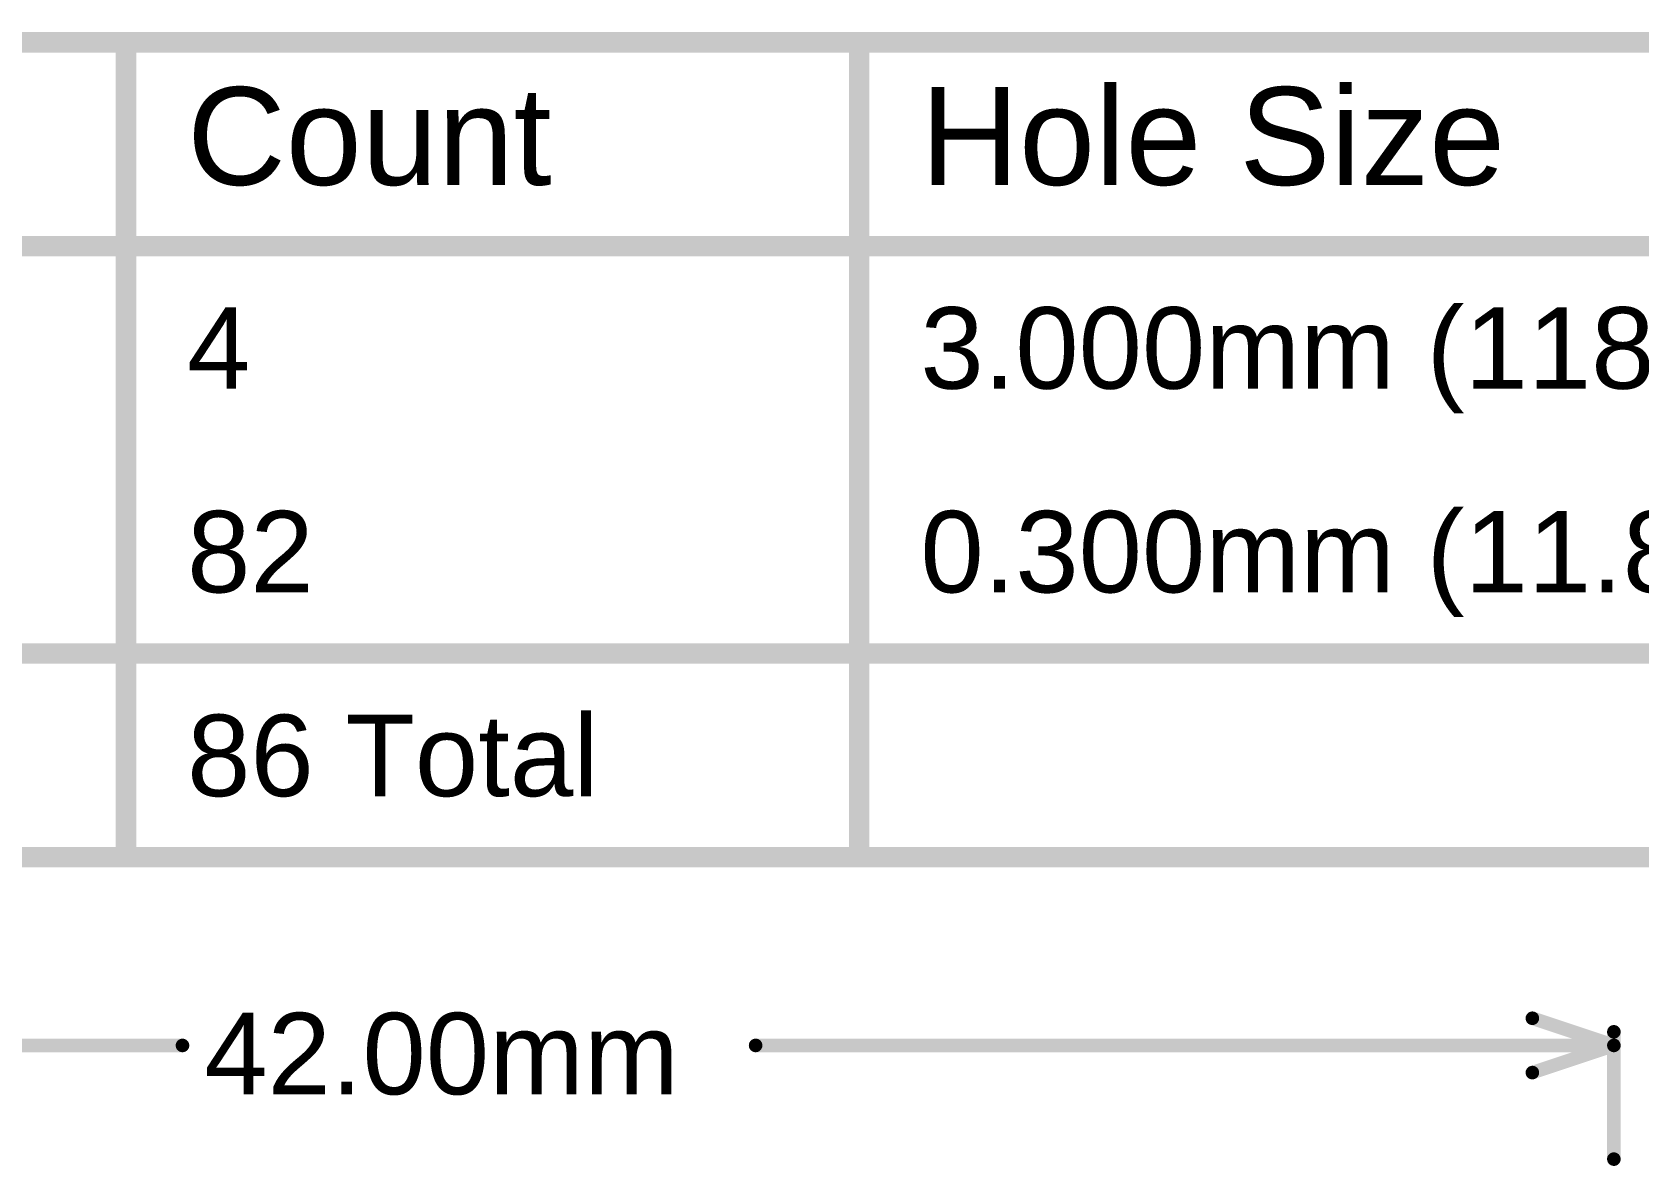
# Model space of a CAD drawing. Header units: millimetres. Extents: x -0.3 to 10.3, y -0.3 to 3.7.
# Drawn here: x 0.292 to 1.475, y 2.864 to 3.699 of the extents above; entities that cross this region are included whole.
import ezdxf

# ---------------------------------------------------------------- set-up
doc = ezdxf.new("R2010")
doc.units = ezdxf.units.MM
doc.header["$MEASUREMENT"] = 0
doc.layers.add('DrillDrawing', color=1, linetype='Continuous')
doc.layers.add('Mechanical1', color=6, linetype='Continuous')
doc.styles.add('Arial', font='', dxfattribs={"height": 0.2})
doc.styles.get('Arial').set_extended_font_data('Arial')

msp = doc.modelspace()

# ---------------------------------------------------------------- linework, layer by layer
at = {"layer": 'DrillDrawing', "const_width": 0.015}
for points in [[(-0.1895, 3.6915), (10.3116, 3.6915)], [(0.3614, 3.0915), (0.3614, 3.6915)], [(0.9012, 3.0915), (0.9012, 3.6915)], [(-0.1895, 3.5415), (10.3116, 3.5415)], [(-0.1895, 3.2415), (10.3116, 3.2415)], [(-0.1895, 3.0915), (10.3116, 3.0915)]]:
    msp.add_lwpolyline(points, dxfattribs=at)
at = {"layer": 'DrillDrawing', "const_width": 0.0075}
for points in [[(0.3576, 3.6915, 1), (0.3651, 3.6915, 1)], [(0.8975, 3.6915, 1), (0.905, 3.6915, 1)], [(0.3576, 3.0915, 1), (0.3651, 3.0915, 1)], [(0.8975, 3.0915, 1), (0.905, 3.0915, 1)]]:
    msp.add_lwpolyline(points, format="xyb", close=True, dxfattribs=at)
at = {"layer": 'Mechanical1', "const_width": 0.01}
for points in [[(1.3967, 2.973), (1.4567, 2.953)], [(-0.1969, 2.953), (0.403, 2.953)], [(0.8249, 2.953), (1.4567, 2.953)], [(1.3967, 2.933), (1.4567, 2.953)], [(1.4567, 2.8693), (1.4567, 2.963)]]:
    msp.add_lwpolyline(points, dxfattribs=at)
at = {"layer": 'Mechanical1', "const_width": 0.005}
for points in [[(1.3942, 2.973, 1), (1.3992, 2.973, 1)], [(0.4005, 2.953, 1), (0.4055, 2.953, 1)], [(0.8224, 2.953, 1), (0.8274, 2.953, 1)], [(1.4542, 2.963, 1), (1.4592, 2.963, 1)], [(1.4542, 2.953, 1), (1.4592, 2.953, 1)], [(1.4542, 2.953, 1), (1.4592, 2.953, 1)], [(1.4542, 2.953, 1), (1.4592, 2.953, 1)], [(1.3942, 2.933, 1), (1.3992, 2.933, 1)], [(1.4542, 2.8693, 1), (1.4592, 2.8693, 1)]]:
    msp.add_lwpolyline(points, format="xyb", close=True, dxfattribs=at)

# ---------------------------------------------------------------- texts
at = {"layer": 'DrillDrawing', "style": 'Arial'}
for s, height, p in [('Count', 0.072, (0.4064, 3.5865)), ('Hole Size', 0.072, (0.9462, 3.5865)), ('4', 0.06, (0.4064, 3.4365)), ('3.000mm (118.11mil)', 0.06, (0.9462, 3.4365)), ('82', 0.06, (0.4064, 3.2865)), ('0.300mm (11.81mil)', 0.06, (0.9462, 3.2865)), ('86 Total', 0.06, (0.4064, 3.1365))]:
    msp.add_text(s, height=height, dxfattribs=at).set_placement(p)
at = {"layer": 'Mechanical1', "style": 'Arial'}
msp.add_text('42.00mm', height=0.06, dxfattribs=at).set_placement((0.419, 2.917))

doc.saveas('drawing.dxf')
